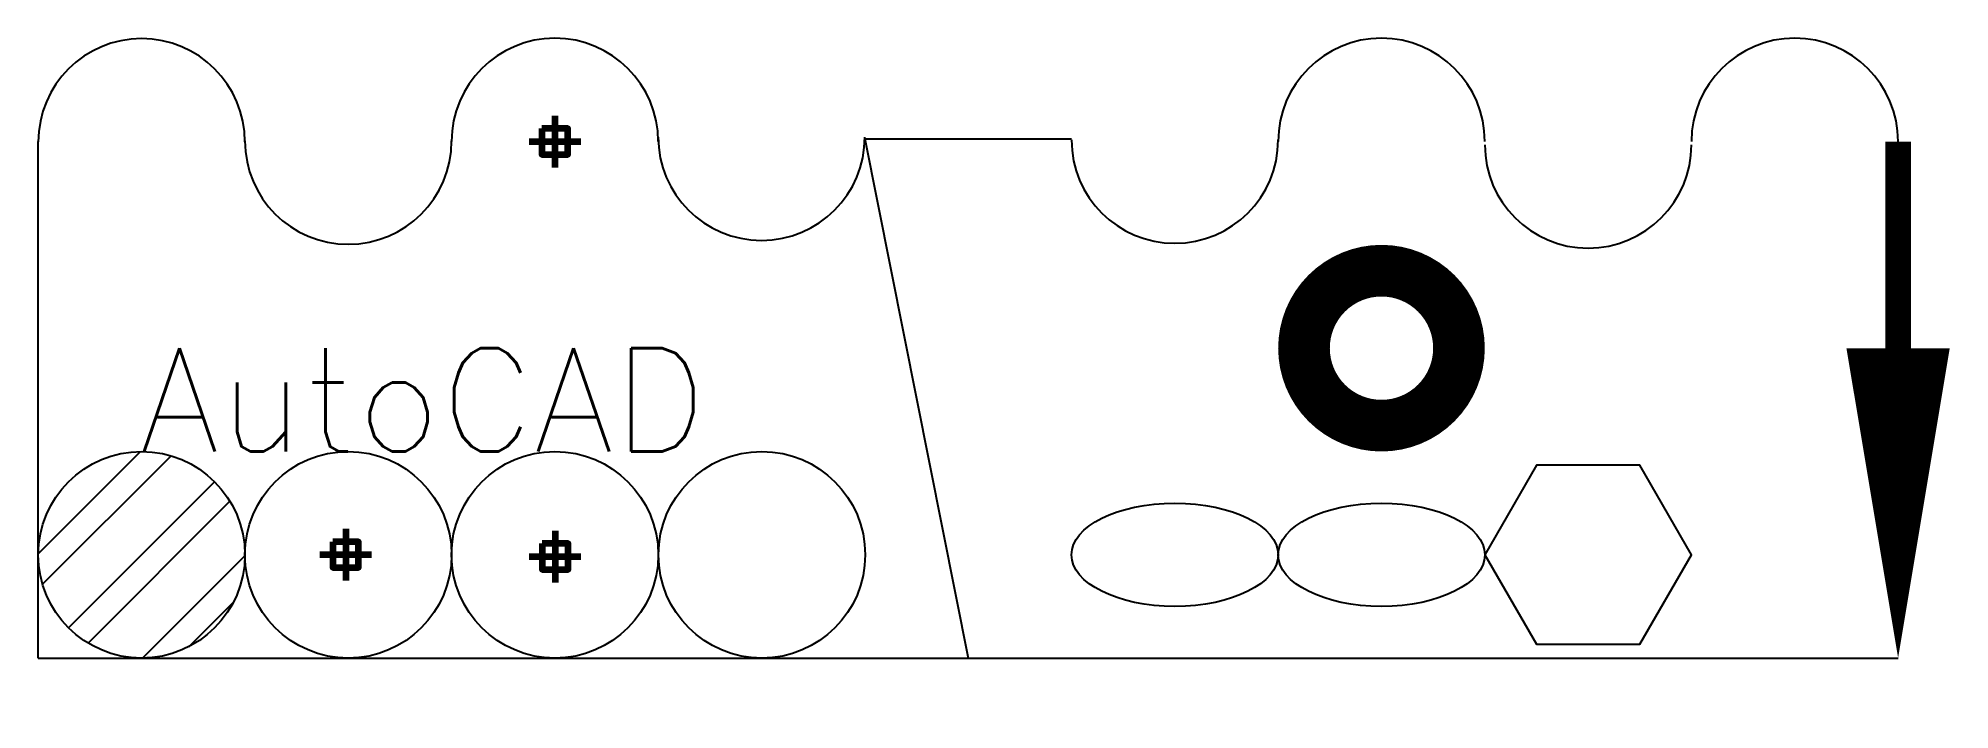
# Model space of a CAD drawing. Header units: millimetres. Extents: x 2 to 39, y 1 to 14.
import ezdxf

# ---------------------------------------------------------------- set-up
doc = ezdxf.new("R2010")
doc.units = ezdxf.units.MM
doc.styles.add('Annotative', font='txt.shx')

msp = doc.modelspace()

# ---------------------------------------------------------------- hatches: boundary and pattern name
h = msp.add_hatch()
h.set_pattern_fill('ANSI32', color=256, scale=0.15)
edge = h.paths.add_edge_path()
edge.add_arc((4, 4), 2, 0, 360)

# ---------------------------------------------------------------- linework, layer by layer
at = {"lineweight": 200}
for p, q in [((12, 12.5), (12, 11.5)), ((11.5, 12), (12.5, 12)), ((7.951, 4.504), (7.951, 3.504)), ((12.005, 4.467), (12.005, 3.467)), ((7.451, 4.004), (8.451, 4.004)), ((11.505, 3.967), (12.505, 3.967))]:
    msp.add_line(p, q, dxfattribs=at)
at = {"color": 1}
msp.add_line((2, 2), (2, 12), dxfattribs=at)
at = {"color": 5}
for q in [(22, 12.055), (20, 2)]:
    msp.add_line((18, 12.055), q, dxfattribs=at)
at = {"lineweight": 200}
for points in [[(11.75, 12.25), (11.75, 11.75), (12.25, 11.75), (12.25, 12.25)], [(7.701, 4.254), (7.701, 3.754), (8.201, 3.754), (8.201, 4.254)], [(11.755, 4.217), (11.755, 3.717), (12.255, 3.717), (12.255, 4.217)]]:
    msp.add_lwpolyline(points, close=True, dxfattribs=at)
at = {"color": 5, "lineweight": 200, "const_width": 0.5}
msp.add_lwpolyline([(38, 12), (38, 8)], dxfattribs=at)
at = {"const_width": 1}
msp.add_lwpolyline([(26.5, 8, 1), (29.5, 8, 1)], format="xyb", close=True, dxfattribs=at)
at = {"color": 5}
msp.add_lwpolyline([(38, 8, 2, 0, 0), (38, 2, 0, 0, 0)], format="xyseb", dxfattribs=at)
msp.add_lwpolyline([(30, 4), (31, 2.268), (33, 2.268), (34, 4), (33, 5.732), (31, 5.732)], close=True)
at = {"color": 1}
msp.add_lwpolyline([(2, 2), (20, 2)], dxfattribs=at)
at = {"color": 5}
msp.add_lwpolyline([(20, 2), (38, 2)], dxfattribs=at)
for centre in [(4, 4), (8, 4), (12, 4), (16.006, 4)]:
    msp.add_circle(centre, 2)
at = {"color": 1}
for centre, start, end in [((4, 11.993), 0, 180), ((12, 12), 0, 180), ((8, 12.011), 180, 0), ((16, 12.086), 180, 0)]:
    msp.add_arc(centre, 2, start, end, dxfattribs=at)
at = {"color": 5}
for centre, start, end in [((28, 12), 0, 180), ((36, 12), 0, 180), ((24, 12.03), 180, 0), ((32, 11.937), 180, 0)]:
    msp.add_arc(centre, 2, start, end, dxfattribs=at)
for centre in [(24, 4), (28, 4)]:
    msp.add_ellipse(centre, major_axis=(2, 0), ratio=0.5)

# ---------------------------------------------------------------- texts
at = {"style": 'Annotative'}
msp.add_text('AutoCAD', height=2, dxfattribs=at).set_placement((3.963, 6))

doc.saveas('drawing.dxf')
